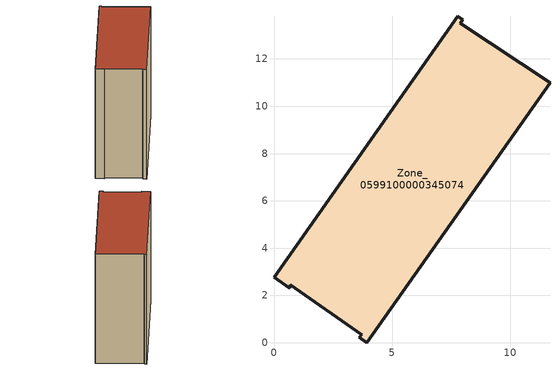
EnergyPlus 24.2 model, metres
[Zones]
Zone_0599100000345074
 floor ground (C_G): 11.68,11 3.92,0 3.62,0.22 3.7,0.33 0.68,2.45 0.67,2.29 0,2.77 7.77,13.8 7.98,13.65 7.88,13.52 z3.3
 wall outside (C_F): 7.98,13.65 7.77,13.8 0,2.77 0.67,2.29 0.68,2.45 3.7,0.33 3.62,0.22 3.92,0 11.68,11 7.88,13.52 7.98,13.65 z3.3:14.58
 roof outside (C_R): 7.88,13.52 7.98,13.65 7.77,13.8 0,2.77 0.67,2.29 0.68,2.45 3.7,0.33 3.62,0.22 3.92,0 11.68,11 z14.58
[BUILDING]
Pand.0599100000345074: North Axis=0; Terrain=City; Loads Convergence Tolerance Value=0.04; Temperature Convergence Tolerance Value=0.4; Solar Distribution=FullExterior; Maximum Number of Warmup Days=25; Minimum Number of Warmup Days=1
[Site:Location]
Rotterdam.The.Hague.AP_ZH_NLD Design_Conditions: Latitude=51.96; Longitude=4.45; Time Zone=1; Elevation=-4.5
[SITE:GROUNDTEMPERATURE:BUILDINGSURFACE]
18, 18, 18, 18, 18, 18, 18, 18, 18, 18, 18, 18
[MATERIAL] Thermal Absorptance=0.9; Solar Absorptance=0.7; Visible Absorptance=0.7
Name | Roughness | Thickness | Conductivity | Density | Specific Heat
G.TI.1992-2005 | MediumSmooth | 0.15 | 0.06 | 540 | 1210
F.TI.1992-2005 | Rough | 0.3 | 0.12 | 1920 | 840
R.TI.1992-2005 | MediumRough | 0.2 | 0.08 | 1500 | 1000
[CONSTRUCTION]
C_G: G.TI.1992-2005
C_F: F.TI.1992-2005
C_R: R.TI.1992-2005
[ZONE]
Zone_0599100000345074: Type=1; Multiplier=1; Ceiling Height=Autocalculate; Volume=Autocalculate; Floor Area=autocalculate; Part of Total Floor Area=Yes
[ZONEINFILTRATION:DESIGNFLOWRATE]
Infil_Zone_0599100000345074: Zone or ZoneList or Space or SpaceList=Zone_0599100000345074; Schedule=AlwaysOn; Design Flow Rate Calculation Method=Flow/Area; Flow Rate per Floor Area=0.0015; Constant Term Coefficient=1; Temperature Term Coefficient=0; Velocity Term Coefficient=0; Velocity Squared Term Coefficient=0
[HVACTEMPLATE:ZONE:IDEALLOADSAIRSYSTEM]
Zone_0599100000345074: Maximum Heating Supply Air Temperature=50; Minimum Cooling Supply Air Temperature=13; Maximum Heating Supply Air Humidity Ratio=0.0156; Minimum Cooling Supply Air Humidity Ratio=0.0077; Heating Limit=NoLimit; Cooling Limit=NoLimit; Dehumidification Control Type=ConstantSensibleHeatRatio; Cooling Sensible Heat Ratio=0.7; Dehumidification Setpoint=60; Humidification Control Type=None; Humidification Setpoint=30; Outdoor Air Method=None; Outdoor Air Flow Rate per Person=0.00944; Outdoor Air Flow Rate per Zone Floor Area=0; Outdoor Air Flow Rate per Zone=0; Demand Controlled Ventilation Type=None; Outdoor Air Economizer Type=NoEconomizer; Heat Recovery Type=None; Sensible Heat Recovery Effectiveness=0.7; Latent Heat Recovery Effectiveness=0.65
[ZONECONTROL:THERMOSTAT]
ThermostatControl_Zone_0599100000345074: Zone or ZoneList=Zone_0599100000345074; Control Type Schedule=DualSetpointControlType; Control 1=Thermostat_Zone_0599100000345074; Temperature Difference Between Cutout And Setpoint=0
[THERMOSTATSETPOINT:DUALSETPOINT]
Thermostat_Zone_0599100000345074: Heating Setpoint Temperature Schedule=HeatingSetpoint_Zone_0599100000345074; Cooling Setpoint Temperature Schedule=CoolingSetpoint_Zone_0599100000345074
[SCHEDULE:COMPACT]
HeatingSetpoint_Zone_0599100000345074: Through: 12/31, For: AllDays, Until: 24:00, 21
CoolingSetpoint_Zone_0599100000345074: Through: 12/31, For: AllDays, Until: 24:00, 24
DualSetpointControlType: Through: 12/31, For: AllDays, Until: 24:00, 4
AlwaysOn: Through: 12/31, For: AllDays, Until: 24:00, 1
